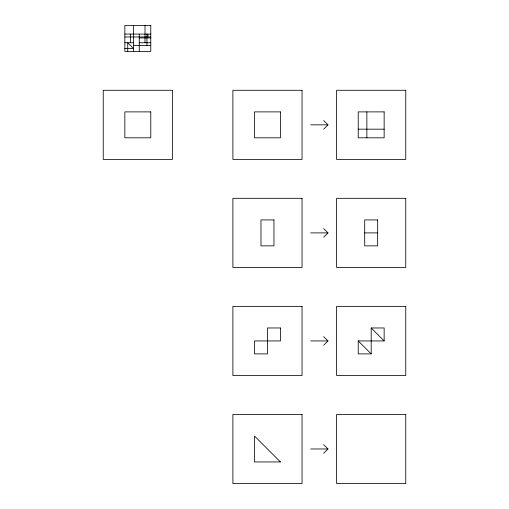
<?xml version="1.0" encoding="UTF-8"?>
<svg xmlns="http://www.w3.org/2000/svg" width="509" height="509" viewBox="0 0 509 509"><rect width="100%" height="100%" fill="white"/><g stroke="black" fill="none" stroke-linecap="round" stroke-linejoin="round"><path stroke-width="0.76" d="M323.648 129.171L327.968 124.851L323.648 120.525M323.648 237.213L327.968 232.893L323.648 228.573M323.648 345.255L327.968 340.935L323.648 336.614M323.648 453.296L327.968 448.976L323.648 444.656M124.851 34.09L150.779 34.09M124.851 36.972L150.779 36.972M139.256 37.933L150.779 37.933M124.851 42.737L133.492 42.737M139.256 42.737L150.779 42.737M133.492 45.619L150.779 45.619M124.851 48.501L133.492 48.501L127.727 42.737L127.727 51.377M310.681 124.851L327.968 124.851M358.221 129.171L384.149 129.171M310.681 232.893L327.968 232.893M364.705 232.893L377.665 232.893M371.188 327.968L384.149 327.968L384.149 340.935L358.221 340.935L358.221 353.901L371.188 353.901L371.188 327.968L384.149 340.935M310.681 340.935L327.968 340.935M310.681 448.976L327.968 448.976M358.221 340.935L371.188 353.901M366.862 111.885L366.862 137.812M147.896 34.09L147.896 36.972M146.936 34.09L146.936 45.619M145.014 25.45L145.014 42.737M139.256 34.09L139.256 51.377M133.492 25.45L133.492 51.377M130.609 34.09L130.609 42.737M150.779 25.45L124.851 25.45L124.851 51.377L150.779 51.377L150.779 25.45M172.386 90.278L103.238 90.278L103.238 159.425L172.386 159.425L172.386 90.278M302.041 90.278L232.893 90.278L232.893 159.425L302.041 159.425L302.041 90.278M405.762 90.278L336.614 90.278L336.614 159.425L405.762 159.425L405.762 90.278M150.779 111.885L124.851 111.885L124.851 137.812L150.779 137.812L150.779 111.885M280.427 111.885L254.5 111.885L254.5 137.812L280.427 137.812L280.427 111.885M384.149 111.885L358.221 111.885L358.221 137.812L384.149 137.812L384.149 111.885M302.041 198.319L232.893 198.319L232.893 267.467L302.041 267.467L302.041 198.319M405.762 198.319L336.614 198.319L336.614 267.467L405.762 267.467L405.762 198.319M273.95 219.926L260.983 219.926L260.983 245.86L273.95 245.86L273.95 219.926M377.665 219.926L364.705 219.926L364.705 245.86L377.665 245.86L377.665 219.926M302.041 306.361L232.893 306.361L232.893 375.508L302.041 375.508L302.041 306.361M405.762 306.361L336.614 306.361L336.614 375.508L405.762 375.508L405.762 306.361M280.427 327.968L267.467 327.968L267.467 353.901L254.5 353.901L254.5 340.935L280.427 340.935L280.427 327.968M302.041 414.402L232.893 414.402L232.893 483.55L302.041 483.55L302.041 414.402M405.762 414.402L336.614 414.402L336.614 483.55L405.762 483.55L405.762 414.402M280.427 461.943L254.5 461.943L254.5 436.009L280.427 461.943"/></g></svg>
